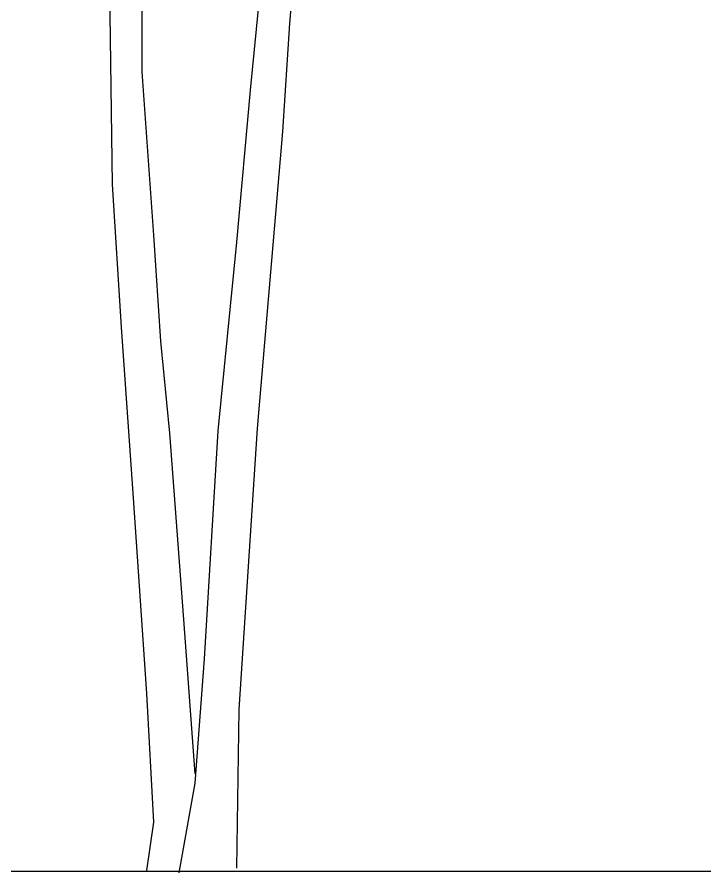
# Model space of a CAD drawing. Header units: millimetres. Extents: x 183.1 to 231.4, y 273.1 to 307.6.
# Drawn here: x 217.79 to 231.43, y 273.08 to 289.91 of the extents above; entities that cross this region are included whole.
import ezdxf

# ---------------------------------------------------------------- set-up
doc = ezdxf.new("R2010")
doc.units = ezdxf.units.MM
doc.layers.add('lesPaysagistes', color=7, linetype='Continuous')

# ---------------------------------------------------------------- blocks, each defined once
blk = doc.blocks.new('A$C566A3A64')
at = {"layer": 'lesPaysagistes'}
for points in [[(-7.887, -1.509), (-7.57, 0.257), (-7.389, 2.701), (-7.118, 7.184), (-6.755, 10.896), (-6.484, 13.884), (-6.212, 16.691), (-6.031, 19.227), (-5.94, 20.902)], [(-7.57, 0.438), (-7.797, 3.471), (-8.069, 7.138), (-8.25, 8.949), (-8.386, 11.032), (-8.612, 14.246), (-8.612, 16.329), (-8.748, 18.276), (-8.929, 19.906)], [(-6.755, -1.419), (-6.71, 1.705), (-6.348, 7.229), (-5.849, 13.069), (-5.714, 15.197), (-5.442, 18.412), (-5.433, 18.612)], [(-8.522, -1.464), (-8.386, -0.513), (-8.522, 2.022), (-8.793, 5.961), (-9.02, 9.221), (-9.201, 12.028), (-9.246, 15.378), (-9.246, 16.737)]]:
    blk.add_lwpolyline(points, dxfattribs=at)

msp = doc.modelspace()

# ---------------------------------------------------------------- linework, layer by layer
at = {"layer": 'lesPaysagistes'}
msp.add_line((183.121, 273.114), (231.428, 273.114), dxfattribs=at)

# ---------------------------------------------------------------- block references
msp.add_blockref('A$C566A3A64', (228.864, 274.588), dxfattribs=at)

doc.saveas('drawing.dxf')
